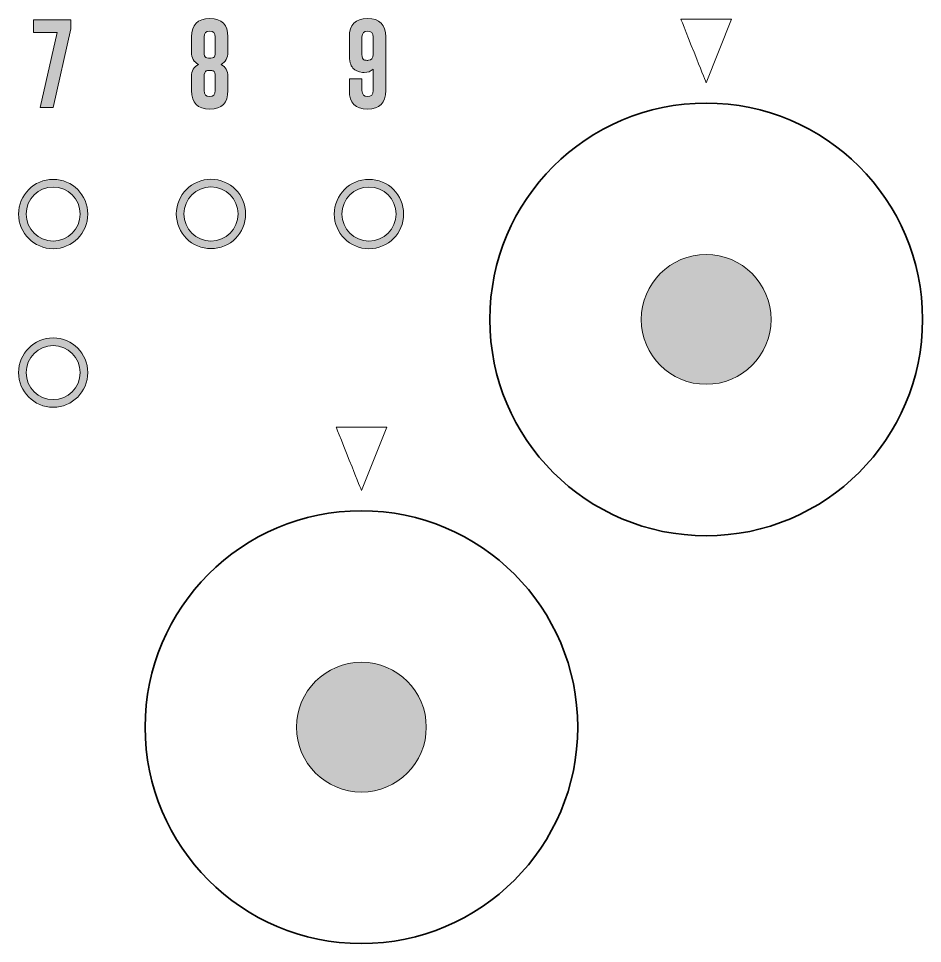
# Model space of a CAD drawing. Header units: inches. Extents: x 3.4 to 89, y -46.7 to -4.
# Drawn here: x 47.21 to 89, y -46.72 to -3.96 of the extents above; entities that cross this region are included whole.
import ezdxf

# ---------------------------------------------------------------- set-up
doc = ezdxf.new("R2010")
doc.units = ezdxf.units.IN
doc.header["$MEASUREMENT"] = 0
doc.layers.add('With Dials', color=7, linetype='Continuous')

# ---------------------------------------------------------------- blocks, each defined once
blk = doc.blocks.new('block 9')
at = {"layer": 'With Dials', "true_color": 0x231f20}
h = blk.add_hatch(color=250, dxfattribs=at)
h.dxf.hatch_style = 2
h.paths.add_polyline_path([(47.9, -4.607), (47.9, -4.031), (49.63, -4.031), (49.63, -4.446), (48.811, -8.086), (48.212, -8.086), (48.993, -4.607)])
at = {"layer": 'With Dials', "lineweight": 0}
blk.add_lwpolyline([(47.9, -4.607), (47.9, -4.031), (49.63, -4.031), (49.63, -4.446), (48.811, -8.086), (48.212, -8.086), (48.993, -4.607), (47.9, -4.607)], dxfattribs=at)
blk = doc.blocks.new('block 10')
at = {"layer": 'With Dials', "true_color": 0x231f20}
h = blk.add_hatch(color=250, dxfattribs=at)
h.dxf.hatch_style = 2
edge = h.paths.add_edge_path()
edge.add_spline(control_points=[(56.052, -3.967), (56.613, -3.967), (56.893, -4.251), (56.893, -4.818), (56.893, -4.818), (56.893, -5.523), (56.893, -5.523), (56.893, -5.789), (56.787, -5.977), (56.573, -6.087), (56.787, -6.198), (56.893, -6.386), (56.893, -6.652), (56.893, -6.652), (56.893, -7.299), (56.893, -7.299), (56.893, -7.867), (56.613, -8.15), (56.052, -8.15), (55.491, -8.15), (55.211, -7.867), (55.211, -7.299), (55.211, -7.299), (55.211, -6.652), (55.211, -6.652), (55.211, -6.386), (55.318, -6.198), (55.531, -6.087), (55.318, -5.977), (55.211, -5.789), (55.211, -5.523), (55.211, -5.523), (55.211, -4.818), (55.211, -4.818), (55.211, -4.251), (55.491, -3.967), (56.052, -3.967)], knot_values=[0, 0, 0, 0, 1, 1, 1, 2, 2, 2, 3, 3, 3, 4, 4, 4, 5, 5, 5, 6, 6, 6, 7, 7, 7, 8, 8, 8, 9, 9, 9, 10, 10, 10, 11, 11, 11, 12, 12, 12, 12], degree=3, periodic=1)
edge = h.paths.add_edge_path()
edge.add_spline(control_points=[(56.108, -5.792), (56.163, -5.792), (56.204, -5.784), (56.232, -5.767), (56.283, -5.738), (56.308, -5.655), (56.308, -5.519), (56.308, -5.519), (56.308, -4.818), (56.308, -4.818), (56.308, -4.636), (56.224, -4.545), (56.054, -4.543), (56.054, -4.543), (56.05, -4.543), (56.05, -4.543), (55.88, -4.545), (55.796, -4.636), (55.796, -4.818), (55.796, -4.818), (55.796, -5.519), (55.796, -5.519), (55.796, -5.655), (55.821, -5.738), (55.872, -5.767), (55.9, -5.784), (55.941, -5.792), (55.996, -5.792), (55.996, -5.792), (56.108, -5.792), (56.108, -5.792)], knot_values=[0, 0, 0, 0, 1, 1, 1, 2, 2, 2, 3, 3, 3, 4, 4, 4, 5, 5, 5, 6, 6, 6, 7, 7, 7, 8, 8, 8, 9, 9, 9, 10, 10, 10, 10], degree=3, periodic=1)
edge = h.paths.add_edge_path()
edge.add_spline(control_points=[(56.054, -7.574), (56.224, -7.572), (56.308, -7.481), (56.308, -7.299), (56.308, -7.299), (56.308, -6.652), (56.308, -6.652), (56.308, -6.504), (56.277, -6.417), (56.215, -6.389), (56.182, -6.375), (56.131, -6.369), (56.062, -6.369), (56.062, -6.369), (56.042, -6.369), (56.042, -6.369), (55.973, -6.369), (55.922, -6.375), (55.889, -6.389), (55.827, -6.417), (55.796, -6.504), (55.796, -6.652), (55.796, -6.652), (55.796, -7.299), (55.796, -7.299), (55.796, -7.481), (55.88, -7.572), (56.05, -7.574), (56.05, -7.574), (56.054, -7.574), (56.054, -7.574)], knot_values=[0, 0, 0, 0, 1, 1, 1, 2, 2, 2, 3, 3, 3, 4, 4, 4, 5, 5, 5, 6, 6, 6, 7, 7, 7, 8, 8, 8, 9, 9, 9, 10, 10, 10, 10], degree=3, periodic=1)
at = {"layer": 'With Dials', "lineweight": 0}
for points, knots in [([(56.052, -3.967), (56.613, -3.967), (56.893, -4.251), (56.893, -4.818), (56.893, -4.818), (56.893, -5.523), (56.893, -5.523), (56.893, -5.789), (56.787, -5.977), (56.573, -6.087), (56.787, -6.198), (56.893, -6.386), (56.893, -6.652), (56.893, -6.652), (56.893, -7.299), (56.893, -7.299), (56.893, -7.867), (56.613, -8.15), (56.052, -8.15), (55.491, -8.15), (55.211, -7.867), (55.211, -7.299), (55.211, -7.299), (55.211, -6.652), (55.211, -6.652), (55.211, -6.386), (55.318, -6.198), (55.531, -6.087), (55.318, -5.977), (55.211, -5.789), (55.211, -5.523), (55.211, -5.523), (55.211, -4.818), (55.211, -4.818), (55.211, -4.251), (55.491, -3.967), (56.052, -3.967)], [0, 0, 0, 0, 1, 1, 1, 2, 2, 2, 3, 3, 3, 4, 4, 4, 5, 5, 5, 6, 6, 6, 7, 7, 7, 8, 8, 8, 9, 9, 9, 10, 10, 10, 11, 11, 11, 12, 12, 12, 12]), ([(56.108, -5.792), (56.163, -5.792), (56.204, -5.784), (56.232, -5.767), (56.283, -5.738), (56.308, -5.655), (56.308, -5.519), (56.308, -5.519), (56.308, -4.818), (56.308, -4.818), (56.308, -4.636), (56.224, -4.545), (56.054, -4.543), (56.054, -4.543), (56.05, -4.543), (56.05, -4.543), (55.88, -4.545), (55.796, -4.636), (55.796, -4.818), (55.796, -4.818), (55.796, -5.519), (55.796, -5.519), (55.796, -5.655), (55.821, -5.738), (55.872, -5.767), (55.9, -5.784), (55.941, -5.792), (55.996, -5.792), (55.996, -5.792), (56.108, -5.792), (56.108, -5.792)], [0, 0, 0, 0, 1, 1, 1, 2, 2, 2, 3, 3, 3, 4, 4, 4, 5, 5, 5, 6, 6, 6, 7, 7, 7, 8, 8, 8, 9, 9, 9, 10, 10, 10, 10]), ([(56.054, -7.574), (56.224, -7.572), (56.308, -7.481), (56.308, -7.299), (56.308, -7.299), (56.308, -6.652), (56.308, -6.652), (56.308, -6.504), (56.277, -6.417), (56.215, -6.389), (56.182, -6.375), (56.131, -6.369), (56.062, -6.369), (56.062, -6.369), (56.042, -6.369), (56.042, -6.369), (55.973, -6.369), (55.922, -6.375), (55.889, -6.389), (55.827, -6.417), (55.796, -6.504), (55.796, -6.652), (55.796, -6.652), (55.796, -7.299), (55.796, -7.299), (55.796, -7.481), (55.88, -7.572), (56.05, -7.574), (56.05, -7.574), (56.054, -7.574), (56.054, -7.574)], [0, 0, 0, 0, 1, 1, 1, 2, 2, 2, 3, 3, 3, 4, 4, 4, 5, 5, 5, 6, 6, 6, 7, 7, 7, 8, 8, 8, 9, 9, 9, 10, 10, 10, 10])]:
    blk.add_open_spline(points, degree=3, knots=knots, dxfattribs=at)
blk = doc.blocks.new('block 11')
at = {"layer": 'With Dials', "true_color": 0x231f20}
h = blk.add_hatch(color=250, dxfattribs=at)
h.dxf.hatch_style = 2
edge = h.paths.add_edge_path()
edge.add_spline(control_points=[(63.601, -6.31), (63.489, -6.41), (63.353, -6.459), (63.191, -6.459), (63.165, -6.459), (63.138, -6.458), (63.109, -6.455), (62.921, -6.436), (62.774, -6.369), (62.668, -6.255), (62.559, -6.136), (62.505, -5.926), (62.505, -5.624), (62.505, -5.624), (62.505, -4.818), (62.505, -4.818), (62.505, -4.25), (62.785, -3.966), (63.346, -3.964), (63.906, -3.964), (64.186, -4.249), (64.186, -4.818), (64.186, -4.818), (64.186, -7.298), (64.186, -7.298), (64.186, -7.866), (63.905, -8.15), (63.344, -8.15), (62.785, -8.15), (62.505, -7.866), (62.505, -7.298), (62.505, -7.298), (62.505, -6.753), (62.505, -6.753), (62.505, -6.753), (63.09, -6.753), (63.09, -6.753), (63.09, -6.753), (63.09, -7.298), (63.09, -7.298), (63.09, -7.48), (63.175, -7.572), (63.344, -7.573), (63.344, -7.573), (63.348, -7.573), (63.348, -7.573), (63.517, -7.573), (63.601, -7.482), (63.601, -7.298), (63.601, -7.298), (63.601, -6.31), (63.601, -6.31)], knot_values=[0, 0, 0, 0, 1, 1, 1, 2, 2, 2, 3, 3, 3, 4, 4, 4, 5, 5, 5, 6, 6, 6, 7, 7, 7, 8, 8, 8, 9, 9, 9, 10, 10, 10, 11, 11, 11, 12, 12, 12, 13, 13, 13, 14, 14, 14, 15, 15, 15, 16, 16, 16, 17, 17, 17, 17], degree=3, periodic=1)
edge = h.paths.add_edge_path()
edge.add_spline(control_points=[(63.09, -5.624), (63.09, -5.767), (63.12, -5.852), (63.181, -5.878), (63.213, -5.892), (63.264, -5.899), (63.336, -5.899), (63.354, -5.899), (63.373, -5.898), (63.394, -5.897), (63.532, -5.893), (63.601, -5.802), (63.601, -5.624), (63.601, -5.624), (63.601, -4.818), (63.601, -4.818), (63.601, -4.635), (63.516, -4.543), (63.346, -4.543), (63.175, -4.543), (63.09, -4.635), (63.09, -4.818), (63.09, -4.818), (63.09, -5.624), (63.09, -5.624)], knot_values=[0, 0, 0, 0, 1, 1, 1, 2, 2, 2, 3, 3, 3, 4, 4, 4, 5, 5, 5, 6, 6, 6, 7, 7, 7, 8, 8, 8, 8], degree=3, periodic=1)
at = {"layer": 'With Dials', "lineweight": 0}
for points, knots in [([(63.601, -6.31), (63.489, -6.41), (63.353, -6.459), (63.191, -6.459), (63.165, -6.459), (63.138, -6.458), (63.109, -6.455), (62.921, -6.436), (62.774, -6.369), (62.668, -6.255), (62.559, -6.136), (62.505, -5.926), (62.505, -5.624), (62.505, -5.624), (62.505, -4.818), (62.505, -4.818), (62.505, -4.25), (62.785, -3.966), (63.346, -3.964), (63.906, -3.964), (64.186, -4.249), (64.186, -4.818), (64.186, -4.818), (64.186, -7.298), (64.186, -7.298), (64.186, -7.866), (63.905, -8.15), (63.344, -8.15), (62.785, -8.15), (62.505, -7.866), (62.505, -7.298), (62.505, -7.298), (62.505, -6.753), (62.505, -6.753), (62.505, -6.753), (63.09, -6.753), (63.09, -6.753), (63.09, -6.753), (63.09, -7.298), (63.09, -7.298), (63.09, -7.48), (63.175, -7.572), (63.344, -7.573), (63.344, -7.573), (63.348, -7.573), (63.348, -7.573), (63.517, -7.573), (63.601, -7.482), (63.601, -7.298), (63.601, -7.298), (63.601, -6.31), (63.601, -6.31)], [0, 0, 0, 0, 1, 1, 1, 2, 2, 2, 3, 3, 3, 4, 4, 4, 5, 5, 5, 6, 6, 6, 7, 7, 7, 8, 8, 8, 9, 9, 9, 10, 10, 10, 11, 11, 11, 12, 12, 12, 13, 13, 13, 14, 14, 14, 15, 15, 15, 16, 16, 16, 17, 17, 17, 17]), ([(63.09, -5.624), (63.09, -5.767), (63.12, -5.852), (63.181, -5.878), (63.213, -5.892), (63.264, -5.899), (63.336, -5.899), (63.354, -5.899), (63.373, -5.898), (63.394, -5.897), (63.532, -5.893), (63.601, -5.802), (63.601, -5.624), (63.601, -5.624), (63.601, -4.818), (63.601, -4.818), (63.601, -4.635), (63.516, -4.543), (63.346, -4.543), (63.175, -4.543), (63.09, -4.635), (63.09, -4.818), (63.09, -4.818), (63.09, -5.624), (63.09, -5.624)], [0, 0, 0, 0, 1, 1, 1, 2, 2, 2, 3, 3, 3, 4, 4, 4, 5, 5, 5, 6, 6, 6, 7, 7, 7, 8, 8, 8, 8])]:
    blk.add_open_spline(points, degree=3, knots=knots, dxfattribs=at)
blk = doc.blocks.new('block 2')
at = {"layer": 'With Dials'}
for name in ['block 9', 'block 10', 'block 11']:
    blk.add_blockref(name, (0, 0), dxfattribs=at)
blk = doc.blocks.new('block 20')
at = {"layer": 'With Dials', "true_color": 0x231f20}
h = blk.add_hatch(color=250, dxfattribs=at)
h.dxf.hatch_style = 2
edge = h.paths.add_edge_path()
edge.add_spline(control_points=[(48.814, -11.401), (47.931, -11.401), (47.212, -12.12), (47.212, -13.004), (47.212, -13.887), (47.931, -14.606), (48.814, -14.606), (49.698, -14.606), (50.417, -13.887), (50.417, -13.004), (50.417, -12.12), (49.698, -11.401), (48.814, -11.401), (48.814, -11.401), (48.814, -11.401), (48.814, -11.401)], knot_values=[0, 0, 0, 0, 1, 1, 1, 2, 2, 2, 3, 3, 3, 4, 4, 4, 5, 5, 5, 5], degree=3, periodic=1)
edge = h.paths.add_edge_path()
edge.add_spline(control_points=[(48.814, -11.754), (49.505, -11.754), (50.064, -12.313), (50.064, -13.004), (50.064, -13.694), (49.505, -14.254), (48.814, -14.254), (48.124, -14.254), (47.564, -13.694), (47.564, -13.004), (47.564, -12.313), (48.124, -11.754), (48.814, -11.754)], knot_values=[0, 0, 0, 0, 0.352778, 0.352778, 0.352778, 0.705556, 0.705556, 0.705556, 1.058333, 1.058333, 1.058333, 1.411111, 1.411111, 1.411111, 1.411111], degree=3, periodic=0)
edge.add_line((48.814, -11.754), (48.814, -11.754))
at = {"layer": 'With Dials', "lineweight": 0}
for points, knots in [([(48.814, -11.401), (47.931, -11.401), (47.212, -12.12), (47.212, -13.004), (47.212, -13.887), (47.931, -14.606), (48.814, -14.606), (49.698, -14.606), (50.417, -13.887), (50.417, -13.004), (50.417, -12.12), (49.698, -11.401), (48.814, -11.401), (48.814, -11.401), (48.814, -11.401), (48.814, -11.401)], [0, 0, 0, 0, 1, 1, 1, 2, 2, 2, 3, 3, 3, 4, 4, 4, 5, 5, 5, 5]), ([(48.814, -11.754), (49.505, -11.754), (50.064, -12.313), (50.064, -13.004), (50.064, -13.694), (49.505, -14.254), (48.814, -14.254), (48.124, -14.254), (47.564, -13.694), (47.564, -13.004), (47.564, -12.313), (48.124, -11.754), (48.814, -11.754)], [0, 0, 0, 0, 1, 1, 1, 2, 2, 2, 3, 3, 3, 4, 4, 4, 4])]:
    blk.add_open_spline(points, degree=3, knots=knots, dxfattribs=at)
blk = doc.blocks.new('block 21')
at = {"layer": 'With Dials', "true_color": 0x231f20}
h = blk.add_hatch(color=250, dxfattribs=at)
h.dxf.hatch_style = 2
edge = h.paths.add_edge_path()
edge.add_spline(control_points=[(48.814, -18.73), (47.931, -18.73), (47.212, -19.449), (47.212, -20.332), (47.212, -21.216), (47.931, -21.935), (48.814, -21.935), (49.698, -21.935), (50.417, -21.216), (50.417, -20.332), (50.417, -19.449), (49.698, -18.73), (48.814, -18.73), (48.814, -18.73), (48.814, -18.73), (48.814, -18.73)], knot_values=[0, 0, 0, 0, 1, 1, 1, 2, 2, 2, 3, 3, 3, 4, 4, 4, 5, 5, 5, 5], degree=3, periodic=1)
edge = h.paths.add_edge_path()
edge.add_spline(control_points=[(48.814, -19.082), (49.505, -19.082), (50.064, -19.642), (50.064, -20.332), (50.064, -21.023), (49.505, -21.582), (48.814, -21.582), (48.124, -21.582), (47.564, -21.023), (47.564, -20.332), (47.564, -19.642), (48.124, -19.082), (48.814, -19.082)], knot_values=[0, 0, 0, 0, 0.352778, 0.352778, 0.352778, 0.705556, 0.705556, 0.705556, 1.058333, 1.058333, 1.058333, 1.411111, 1.411111, 1.411111, 1.411111], degree=3, periodic=0)
edge.add_line((48.814, -19.082), (48.814, -19.082))
at = {"layer": 'With Dials', "lineweight": 0}
for points, knots in [([(48.814, -18.73), (47.931, -18.73), (47.212, -19.449), (47.212, -20.332), (47.212, -21.216), (47.931, -21.935), (48.814, -21.935), (49.698, -21.935), (50.417, -21.216), (50.417, -20.332), (50.417, -19.449), (49.698, -18.73), (48.814, -18.73), (48.814, -18.73), (48.814, -18.73), (48.814, -18.73)], [0, 0, 0, 0, 1, 1, 1, 2, 2, 2, 3, 3, 3, 4, 4, 4, 5, 5, 5, 5]), ([(48.814, -19.082), (49.505, -19.082), (50.064, -19.642), (50.064, -20.332), (50.064, -21.023), (49.505, -21.582), (48.814, -21.582), (48.124, -21.582), (47.564, -21.023), (47.564, -20.332), (47.564, -19.642), (48.124, -19.082), (48.814, -19.082)], [0, 0, 0, 0, 1, 1, 1, 2, 2, 2, 3, 3, 3, 4, 4, 4, 4])]:
    blk.add_open_spline(points, degree=3, knots=knots, dxfattribs=at)
blk = doc.blocks.new('block 19')
at = {"layer": 'With Dials'}
for name in ['block 20', 'block 21']:
    blk.add_blockref(name, (0, 0), dxfattribs=at)
blk = doc.blocks.new('block 43')
at = {"layer": 'With Dials', "true_color": 0x231f20}
h = blk.add_hatch(color=250, dxfattribs=at)
h.dxf.hatch_style = 2
edge = h.paths.add_edge_path()
edge.add_spline(control_points=[(56.109, -11.397), (55.226, -11.397), (54.507, -12.116), (54.507, -13), (54.507, -13.883), (55.226, -14.602), (56.109, -14.602), (56.993, -14.602), (57.712, -13.883), (57.712, -13), (57.712, -12.116), (56.993, -11.397), (56.109, -11.397), (56.109, -11.397), (56.109, -11.397), (56.109, -11.397)], knot_values=[0, 0, 0, 0, 1, 1, 1, 2, 2, 2, 3, 3, 3, 4, 4, 4, 5, 5, 5, 5], degree=3, periodic=1)
edge = h.paths.add_edge_path()
edge.add_spline(control_points=[(56.109, -11.75), (56.8, -11.75), (57.359, -12.309), (57.359, -13), (57.359, -13.69), (56.8, -14.25), (56.109, -14.25), (55.419, -14.25), (54.859, -13.69), (54.859, -13), (54.859, -12.309), (55.419, -11.75), (56.109, -11.75)], knot_values=[0, 0, 0, 0, 0.352778, 0.352778, 0.352778, 0.705556, 0.705556, 0.705556, 1.058333, 1.058333, 1.058333, 1.411111, 1.411111, 1.411111, 1.411111], degree=3, periodic=0)
edge.add_line((56.109, -11.75), (56.109, -11.75))
at = {"layer": 'With Dials', "lineweight": 0}
for points, knots in [([(56.109, -11.397), (55.226, -11.397), (54.507, -12.116), (54.507, -13), (54.507, -13.883), (55.226, -14.602), (56.109, -14.602), (56.993, -14.602), (57.712, -13.883), (57.712, -13), (57.712, -12.116), (56.993, -11.397), (56.109, -11.397), (56.109, -11.397), (56.109, -11.397), (56.109, -11.397)], [0, 0, 0, 0, 1, 1, 1, 2, 2, 2, 3, 3, 3, 4, 4, 4, 5, 5, 5, 5]), ([(56.109, -11.75), (56.8, -11.75), (57.359, -12.309), (57.359, -13), (57.359, -13.69), (56.8, -14.25), (56.109, -14.25), (55.419, -14.25), (54.859, -13.69), (54.859, -13), (54.859, -12.309), (55.419, -11.75), (56.109, -11.75)], [0, 0, 0, 0, 1, 1, 1, 2, 2, 2, 3, 3, 3, 4, 4, 4, 4])]:
    blk.add_open_spline(points, degree=3, knots=knots, dxfattribs=at)
blk = doc.blocks.new('block 42')
at = {"layer": 'With Dials'}
blk.add_blockref('block 43', (0, 0), dxfattribs=at)
blk = doc.blocks.new('block 45')
at = {"layer": 'With Dials', "true_color": 0x231f20}
h = blk.add_hatch(color=250, dxfattribs=at)
h.dxf.hatch_style = 2
edge = h.paths.add_edge_path()
edge.add_spline(control_points=[(63.412, -11.401), (62.528, -11.401), (61.809, -12.12), (61.809, -13.004), (61.809, -13.887), (62.528, -14.606), (63.412, -14.606), (64.296, -14.606), (65.015, -13.887), (65.015, -13.004), (65.015, -12.12), (64.296, -11.401), (63.412, -11.401), (63.412, -11.401), (63.412, -11.401), (63.412, -11.401)], knot_values=[0, 0, 0, 0, 1, 1, 1, 2, 2, 2, 3, 3, 3, 4, 4, 4, 5, 5, 5, 5], degree=3, periodic=1)
edge = h.paths.add_edge_path()
edge.add_spline(control_points=[(63.412, -11.754), (64.102, -11.754), (64.662, -12.313), (64.662, -13.004), (64.662, -13.694), (64.102, -14.254), (63.412, -14.254), (62.721, -14.254), (62.162, -13.694), (62.162, -13.004), (62.162, -12.313), (62.721, -11.754), (63.412, -11.754)], knot_values=[0, 0, 0, 0, 0.352778, 0.352778, 0.352778, 0.705556, 0.705556, 0.705556, 1.058333, 1.058333, 1.058333, 1.411111, 1.411111, 1.411111, 1.411111], degree=3, periodic=0)
edge.add_line((63.412, -11.754), (63.412, -11.754))
at = {"layer": 'With Dials', "lineweight": 0}
for points, knots in [([(63.412, -11.401), (62.528, -11.401), (61.809, -12.12), (61.809, -13.004), (61.809, -13.887), (62.528, -14.606), (63.412, -14.606), (64.296, -14.606), (65.015, -13.887), (65.015, -13.004), (65.015, -12.12), (64.296, -11.401), (63.412, -11.401), (63.412, -11.401), (63.412, -11.401), (63.412, -11.401)], [0, 0, 0, 0, 1, 1, 1, 2, 2, 2, 3, 3, 3, 4, 4, 4, 5, 5, 5, 5]), ([(63.412, -11.754), (64.102, -11.754), (64.662, -12.313), (64.662, -13.004), (64.662, -13.694), (64.102, -14.254), (63.412, -14.254), (62.721, -14.254), (62.162, -13.694), (62.162, -13.004), (62.162, -12.313), (62.721, -11.754), (63.412, -11.754)], [0, 0, 0, 0, 1, 1, 1, 2, 2, 2, 3, 3, 3, 4, 4, 4, 4])]:
    blk.add_open_spline(points, degree=3, knots=knots, dxfattribs=at)
blk = doc.blocks.new('block 44')
at = {"layer": 'With Dials'}
blk.add_blockref('block 45', (0, 0), dxfattribs=at)
blk = doc.blocks.new('block 12')
at = {"layer": 'With Dials'}
for name in ['block 19', 'block 42', 'block 44']:
    blk.add_blockref(name, (0, 0), dxfattribs=at)
blk = doc.blocks.new('block 51')
at = {"layer": 'With Dials', "true_color": 0x231f20}
h = blk.add_hatch(color=250, dxfattribs=at)
h.dxf.hatch_style = 2
edge = h.paths.add_edge_path()
edge.add_spline(control_points=[(82, -17.875), (82, -19.532), (80.657, -20.875), (79, -20.875), (77.343, -20.875), (76, -19.532), (76, -17.875), (76, -16.219), (77.343, -14.875), (79, -14.875), (80.657, -14.875), (82, -16.219), (82, -17.875)], knot_values=[0, 0, 0, 0, 1, 1, 1, 2, 2, 2, 3, 3, 3, 4, 4, 4, 4], degree=3, periodic=1)
h = blk.add_hatch(color=250, dxfattribs=at)
h.dxf.hatch_style = 2
edge = h.paths.add_edge_path()
edge.add_spline(control_points=[(66.064, -36.723), (66.064, -38.38), (64.721, -39.723), (63.064, -39.723), (61.407, -39.723), (60.064, -38.38), (60.064, -36.723), (60.064, -35.066), (61.407, -33.723), (63.064, -33.723), (64.721, -33.723), (66.064, -35.066), (66.064, -36.723)], knot_values=[0, 0, 0, 0, 1, 1, 1, 2, 2, 2, 3, 3, 3, 4, 4, 4, 4], degree=3, periodic=1)
at = {"layer": 'With Dials', "color": 250, "lineweight": 9, "true_color": 0x231f20}
for points in [[(78.567, -5.846), (78.234, -5.011), (77.831, -4), (77.831, -4), (77.831, -4), (80.169, -4), (80.169, -4), (80.169, -4), (79, -6.932), (79, -6.932), (79, -6.932), (78.801, -6.433), (78.567, -5.846)], [(62.631, -24.694), (62.298, -23.859), (61.895, -22.848), (61.895, -22.848), (61.895, -22.848), (64.234, -22.848), (64.234, -22.848), (64.234, -22.848), (63.064, -25.78), (63.064, -25.78), (63.064, -25.78), (62.865, -25.281), (62.631, -24.694)]]:
    blk.add_open_spline(points, degree=3, knots=[0, 0, 0, 0, 1, 1, 1, 2, 2, 2, 3, 3, 3, 4, 4, 4, 4], dxfattribs=at)
at = {"layer": 'With Dials', "color": 250, "lineweight": 35, "true_color": 0x231f20}
for points in [[(89, -17.875), (89, -23.398), (84.523, -27.875), (79, -27.875), (73.477, -27.875), (69, -23.398), (69, -17.875), (69, -12.353), (73.477, -7.875), (79, -7.875), (84.523, -7.875), (89, -12.353), (89, -17.875)], [(73.064, -36.723), (73.064, -42.246), (68.587, -46.723), (63.064, -46.723), (57.541, -46.723), (53.064, -42.246), (53.064, -36.723), (53.064, -31.2), (57.541, -26.723), (63.064, -26.723), (68.587, -26.723), (73.064, -31.2), (73.064, -36.723)]]:
    blk.add_open_spline(points, degree=3, knots=[0, 0, 0, 0, 1, 1, 1, 2, 2, 2, 3, 3, 3, 4, 4, 4, 4], dxfattribs=at)
at = {"layer": 'With Dials', "lineweight": 0}
for points in [[(82, -17.875), (82, -19.532), (80.657, -20.875), (79, -20.875), (77.343, -20.875), (76, -19.532), (76, -17.875), (76, -16.219), (77.343, -14.875), (79, -14.875), (80.657, -14.875), (82, -16.219), (82, -17.875)], [(66.064, -36.723), (66.064, -38.38), (64.721, -39.723), (63.064, -39.723), (61.407, -39.723), (60.064, -38.38), (60.064, -36.723), (60.064, -35.066), (61.407, -33.723), (63.064, -33.723), (64.721, -33.723), (66.064, -35.066), (66.064, -36.723)]]:
    blk.add_open_spline(points, degree=3, knots=[0, 0, 0, 0, 1, 1, 1, 2, 2, 2, 3, 3, 3, 4, 4, 4, 4], dxfattribs=at)

msp = doc.modelspace()

# ---------------------------------------------------------------- block references
at = {"layer": 'With Dials'}
for name in ['block 2', 'block 51', 'block 12']:
    msp.add_blockref(name, (0, 0), dxfattribs=at)

doc.saveas('drawing.dxf')
